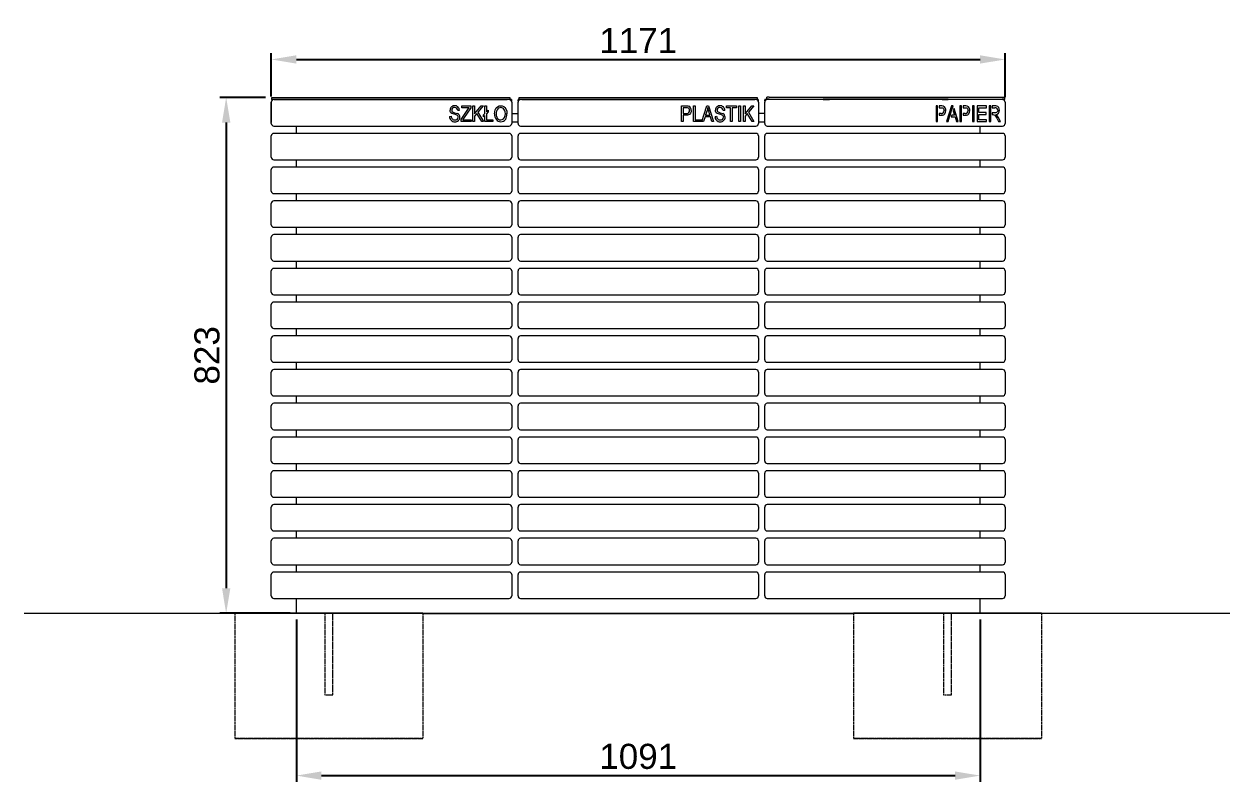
# Model space of a CAD drawing. Header units: millimetres. Extents: x -318 to 3804, y 278 to 3423.
# Drawn here: x -318 to 1606, y 2214 to 3423 of the extents above; entities that cross this region are included whole.
import ezdxf

# ---------------------------------------------------------------- set-up
doc = ezdxf.new("R2010")
doc.units = ezdxf.units.MM
doc.linetypes.add('HIDDEN', pattern=[1.905, 1.27, -0.635])
for name, color, linetype, lineweight in [('ZANO_O', 10, 'Continuous', 0), ('ZANO_R', 7, 'Continuous', 0), ('ZANO_R_przerywana', 7, 'HIDDEN', 0), ('ZANO_W', 1, 'Continuous', 0)]:
    doc.layers.add(name, color=color, linetype=linetype, lineweight=lineweight)
doc.styles.get("Standard").update_dxf_attribs({"font": 'ARIALUNI.TTF'})
doc.dimstyles.new('pl i ang', dxfattribs={"dimtxt": 50, "dimasz": 50, "dimexe": 1.25, "dimexo": 0.625, "dimgap": 10, "dimtad": 1, "dimtoh": 1, "dimtxsty": 'Standard', "dimcen": 2.5, "dimclrd": 1, "dimclre": 1, "dimclrt": 1, "dimadec": 0, "dimazin": 0, "dimtfac": 1, "dimtmove": 0, "dimatfit": 3, "dimfxl": 1, "dimarcsym": 1})

# ---------------------------------------------------------------- blocks, each defined once
blk = doc.blocks.new('*D398')
at = {"layer": 'ZANO_W', "color": 1, "lineweight": -2}
for p, q in [((67.3, 3305.7), (-5.5, 3305.7)), ((4.5, 3265.7), (4.5, 2523)), ((106.5, 2483), (-5.5, 2483))]:
    blk.add_line(p, q, dxfattribs=at)
at = {"layer": 'ZANO_W', "color": 1}
for points in [[(11.2, 3265.7), (-2.1, 3265.7), (4.5, 3305.7)], [(-2.1, 2523), (11.2, 2523), (4.5, 2483)]]:
    blk.add_solid(points, dxfattribs=at)
at = {"layer": 'ZANO_W', "color": 1, "insert": (-25.9, 2894.4), "char_height": 40, "attachment_point": 5, "rotation": 90}
blk.add_mtext('823', dxfattribs=at)
blk = doc.blocks.new('*D399')
at = {"layer": 'ZANO_W', "color": 1, "lineweight": -2}
for p, q in [((76.5, 3307.1), (76.5, 3376.3)), ((1247.3, 3306), (1247.3, 3376.3)), ((116.5, 3366.3), (1207.3, 3366.3))]:
    blk.add_line(p, q, dxfattribs=at)
at = {"layer": 'ZANO_W', "color": 1}
for points in [[(116.5, 3373), (116.5, 3359.7), (76.5, 3366.3)], [(1207.3, 3359.7), (1207.3, 3373), (1247.3, 3366.3)]]:
    blk.add_solid(points, dxfattribs=at)
at = {"layer": 'ZANO_W', "color": 1, "insert": (661.9, 3396.4), "char_height": 40, "attachment_point": 5}
blk.add_mtext('1171', dxfattribs=at)
blk = doc.blocks.new('*D406')
at = {"layer": 'ZANO_W', "color": 1, "lineweight": -2}
for p, q in [((116.5, 2473), (116.5, 2214.2)), ((1207.3, 2473), (1207.3, 2214.2)), ((156.5, 2224.2), (1167.3, 2224.2))]:
    blk.add_line(p, q, dxfattribs=at)
at = {"layer": 'ZANO_W', "color": 1}
for points in [[(156.5, 2230.8), (156.5, 2217.5), (116.5, 2224.2)], [(1167.3, 2217.5), (1167.3, 2230.8), (1207.3, 2224.2)]]:
    blk.add_solid(points, dxfattribs=at)
at = {"layer": 'ZANO_W', "color": 1, "insert": (661.9, 2254.6), "char_height": 40, "attachment_point": 5}
blk.add_mtext('1091', dxfattribs=at)

msp = doc.modelspace()

# ---------------------------------------------------------------- linework, layer by layer
at = {"layer": 'ZANO_O'}
msp.add_lwpolyline([(116.5, 2483), (116.5, 2483)], dxfattribs=at)
at = {"layer": 'ZANO_R'}
for p, q in [((76.5, 3298.4), (76.5, 3298.4)), ((76.5, 3298.4), (76.5, 3298.2)), ((76.5, 3298.3), (76.5, 3266.1)), ((76.5, 3296), (76.5, 3298.2)), ((76.5, 3264.1), (76.5, 3296)), ((77.3, 3302.7), (77.3, 3305.7)), ((77.3, 3305.7), (81.2, 3305.7)), ((81.2, 3302.7), (77.3, 3302.7)), ((77.3, 3302.7), (77.3, 3300.5)), ((78.6, 3301.7), (78.6, 3302.2)), ((80.3, 3302.2), (78.6, 3302.2)), ((456.1, 3302.2), (80.5, 3302.2)), ((81.2, 3305.7), (452.9, 3305.7)), ((81.2, 3302.7), (452.9, 3302.7)), ((369, 3289.7), (369, 3289.6)), ((380.5, 3292.2), (395.1, 3292.2)), ((380.5, 3289.3), (380.5, 3292.2)), ((395.1, 3292.2), (395.1, 3289.3)), ((398.3, 3292.2), (400.9, 3292.2)), ((398.3, 3267.3), (398.3, 3292.2)), ((400.9, 3279.8), (411.5, 3292.2)), ((400.9, 3292.2), (400.9, 3279.8)), ((414.8, 3292.2), (406.2, 3282.1)), ((414.7, 3292.2), (406.2, 3282.2)), ((411.5, 3292.2), (414.8, 3292.2)), ((417.1, 3292.2), (419.7, 3292.2)), ((417.1, 3280.1), (417.1, 3292.2)), ((419.7, 3292.2), (419.7, 3282.7)), ((442.6, 3289.7), (442.6, 3289.6)), ((452.9, 3305.7), (456.9, 3305.7)), ((456.9, 3302.7), (452.9, 3302.7)), ((459.9, 3302.2), (456.4, 3302.2)), ((456.4, 3302.2), (459.9, 3302.2)), ((456.9, 3305.7), (456.9, 3302.7)), ((456.9, 3302.2), (456.9, 3302.7)), ((459.9, 3302), (457.2, 3302)), ((459.9, 3302.2), (459.9, 3302)), ((459.9, 3302.2), (459.9, 3302.2)), ((459.9, 3302), (459.9, 3299.6)), ((460.1, 3298.2), (460.1, 3296)), ((460.1, 3296), (460.1, 3264.1)), ((470.1, 3296), (470.1, 3298.2)), ((470.1, 3264.1), (470.1, 3296)), ((470.3, 3302.2), (470.3, 3302)), ((473.8, 3302.2), (470.3, 3302.2)), ((470.3, 3302.2), (470.3, 3302.2)), ((470.3, 3302.2), (473.8, 3302.2)), ((470.3, 3299.6), (470.3, 3302)), ((473, 3302), (470.3, 3302)), ((472.1, 3302.7), (472.1, 3305.7)), ((472.1, 3305.7), (476.1, 3305.7)), ((476.1, 3302.7), (472.1, 3302.7)), ((472.1, 3302.7), (472.1, 3302.2)), ((849.7, 3302.2), (474.1, 3302.2)), ((476.1, 3305.7), (847.7, 3305.7)), ((476.1, 3302.7), (847.7, 3302.7)), ((730.8, 3292.2), (738.5, 3292.2)), ((730.8, 3267.3), (730.8, 3292.2)), ((750, 3292.2), (752.6, 3292.2)), ((750, 3267.3), (750, 3292.2)), ((752.6, 3292.2), (752.6, 3270.2)), ((763.6, 3267.3), (771.6, 3292.2)), ((771.6, 3292.2), (774.1, 3292.2)), ((772.8, 3289.7), (772.8, 3289.6)), ((774.1, 3292.2), (782.1, 3267.3)), ((792.3, 3289.7), (792.3, 3289.6)), ((802.5, 3292.2), (818.7, 3292.2)), ((802.5, 3289.3), (802.5, 3292.2)), ((818.7, 3292.2), (818.7, 3289.3)), ((822.3, 3292.2), (824.9, 3292.2)), ((822.3, 3267.3), (822.3, 3292.2)), ((824.9, 3292.2), (824.9, 3267.3)), ((829.8, 3292.2), (832.4, 3292.2)), ((829.8, 3267.3), (829.8, 3292.2)), ((832.4, 3279.8), (842.9, 3292.2)), ((832.4, 3292.2), (832.4, 3279.8)), ((846.3, 3292.2), (837.6, 3282.1)), ((846.1, 3292.2), (837.6, 3282.2)), ((842.9, 3292.2), (846.3, 3292.2)), ((847.7, 3305.7), (851.7, 3305.7)), ((851.7, 3302.7), (847.7, 3302.7)), ((853.4, 3302.2), (849.9, 3302.2)), ((853.4, 3302.2), (850, 3302.2)), ((853.4, 3302), (850.8, 3302)), ((851.7, 3305.7), (851.7, 3302.7)), ((851.7, 3302.2), (851.7, 3302.7)), ((853.4, 3302.2), (853.4, 3302)), ((853.4, 3302.2), (853.4, 3302.2)), ((853.4, 3302), (853.4, 3299.6)), ((853.7, 3298.2), (853.7, 3296)), ((853.7, 3296), (853.7, 3264.1)), ((863.7, 3296), (863.7, 3298.2)), ((863.7, 3264.1), (863.7, 3296)), ((867.4, 3302.2), (863.9, 3302.2)), ((863.9, 3302.2), (863.9, 3302)), ((863.9, 3302.2), (863.9, 3302.2)), ((867.4, 3302.2), (863.9, 3302.2)), ((863.9, 3299.6), (863.9, 3302)), ((866.6, 3302), (863.9, 3302)), ((866.9, 3303), (866.9, 3306)), ((866.9, 3302.7), (866.9, 3303)), ((866.9, 3302.7), (866.9, 3302.2)), ((1243.3, 3302.2), (867.7, 3302.2)), ((870.9, 3306), (1242.5, 3306)), ((870.9, 3303), (1242.5, 3303)), ((956.8, 3302.9), (956.8, 3302.8)), ((1146.6, 3302.9), (966.8, 3302.9)), ((966.8, 3302.8), (1146.6, 3302.8)), ((1139.6, 3292.2), (1137, 3292.2)), ((1137, 3292.2), (1137, 3267.3)), ((1139.6, 3267.3), (1139.6, 3292.2)), ((1144.7, 3292.2), (1142.1, 3292.2)), ((1142.1, 3292.2), (1142.1, 3289.3)), ((1161.8, 3292.2), (1153.8, 3267.3)), ((1156.6, 3302.8), (1156.6, 3302.9)), ((1164.3, 3292.2), (1161.8, 3292.2)), ((1163.1, 3289.7), (1163.1, 3289.6)), ((1163.3, 3288.8), (1164.3, 3292.2)), ((1163.3, 3289), (1164.3, 3292.2)), ((1177.8, 3292.2), (1175.2, 3292.2)), ((1175.2, 3292.2), (1175.2, 3267.3)), ((1177.8, 3267.3), (1177.8, 3292.2)), ((1182.9, 3292.2), (1180.3, 3292.2)), ((1180.3, 3292.2), (1180.3, 3289.3)), ((1197.6, 3292.2), (1195, 3292.2)), ((1195, 3292.2), (1195, 3267.3)), ((1197.6, 3267.3), (1197.6, 3292.2)), ((1217.4, 3292.2), (1202.5, 3292.2)), ((1202.5, 3292.2), (1202.5, 3267.3)), ((1217.4, 3289.3), (1217.4, 3292.2)), ((1224.2, 3292.2), (1221.6, 3292.2)), ((1221.6, 3292.2), (1221.6, 3267.3)), ((1224.2, 3267.3), (1224.2, 3292.2)), ((1230.8, 3292.2), (1226.7, 3292.2)), ((1226.7, 3292.2), (1226.7, 3289.3)), ((1243.5, 3302.2), (1245.2, 3302.2)), ((1245.2, 3301.7), (1245.2, 3302.2)), ((1246.5, 3306), (1246.5, 3303)), ((1246.5, 3303), (1246.5, 3302.7)), ((1246.5, 3300.5), (1246.5, 3302.7)), ((1247.3, 3298.4), (1247.3, 3298.4)), ((1247.3, 3298.4), (1247.3, 3298.2)), ((1247.3, 3298.3), (1247.3, 3266.1)), ((1247.3, 3298.2), (1247.3, 3296)), ((1247.3, 3296), (1247.3, 3264.1)), ((361, 3275.4), (363.6, 3275.7)), ((364.3, 3285.8), (364.3, 3285.6)), ((376.6, 3285.2), (374, 3284.9)), ((376.6, 3285.1), (374, 3284.7)), ((374, 3284.9), (374, 3284.7)), ((374.6, 3274.3), (374.6, 3274.1)), ((379.2, 3270.3), (389.8, 3286.3)), ((379.2, 3267.3), (379.2, 3270.3)), ((392, 3289.4), (380.5, 3289.4)), ((392, 3289.3), (380.5, 3289.3)), ((383.4, 3272.1), (382.1, 3270.3)), ((383.4, 3271.9), (382.1, 3270.2)), ((382.1, 3270.3), (382.1, 3270.2)), ((395.1, 3289.4), (383.4, 3272.1)), ((395.1, 3289.3), (383.4, 3271.9)), ((383.4, 3272.1), (383.4, 3271.9)), ((392, 3289.4), (392, 3289.3)), ((404.4, 3280.2), (400.9, 3276.1)), ((404.4, 3280), (400.9, 3275.9)), ((400.9, 3276.1), (400.9, 3275.9)), ((400.9, 3275.9), (400.9, 3267.3)), ((404.4, 3280.2), (404.4, 3280)), ((412.2, 3267.4), (404.4, 3280.2)), ((412.2, 3267.3), (404.4, 3280)), ((406.2, 3282.2), (406.2, 3282.1)), ((406.2, 3282.1), (415.2, 3267.3)), ((414.8, 3277.8), (417.1, 3280.1)), ((414.8, 3274.8), (414.8, 3277.8)), ((417.1, 3277.2), (414.8, 3274.9)), ((417.1, 3277), (414.8, 3274.8)), ((417.1, 3277.2), (417.1, 3277)), ((417.1, 3267.3), (417.1, 3277)), ((419.7, 3282.7), (422.6, 3285.6)), ((422.6, 3282.6), (419.7, 3279.7)), ((422.6, 3282.5), (419.7, 3279.6)), ((419.7, 3279.7), (419.7, 3279.6)), ((419.7, 3279.6), (419.7, 3270.2)), ((422.6, 3285.6), (422.6, 3282.5)), ((435.2, 3271), (435.2, 3270.9)), ((435.3, 3279.5), (435.3, 3279.4)), ((448.8, 3285.6), (448.8, 3285.4)), ((449.9, 3279.9), (449.9, 3279.8)), ((449.9, 3270.9), (449.9, 3270.8)), ((460.1, 3279.9), (470.1, 3279.9)), ((733.4, 3289.4), (733.4, 3289.3)), ((738.8, 3289.4), (733.4, 3289.4)), ((738.8, 3289.3), (733.4, 3289.3)), ((733.4, 3289.3), (733.4, 3280.2)), ((733.4, 3280.2), (738.9, 3280.2)), ((738.7, 3277.4), (733.4, 3277.4)), ((733.4, 3277.4), (733.4, 3277.3)), ((733.4, 3277.3), (733.4, 3267.3)), ((738.7, 3277.3), (733.4, 3277.3)), ((738.7, 3277.4), (738.7, 3277.3)), ((743.8, 3285), (743.8, 3284.8)), ((768.5, 3274.9), (766.3, 3267.4)), ((768.5, 3274.7), (766.3, 3267.3)), ((768.5, 3274.9), (768.5, 3274.7)), ((777.2, 3274.9), (768.5, 3274.9)), ((777.2, 3274.7), (768.5, 3274.7)), ((771.7, 3285), (769.3, 3277.8)), ((771.7, 3284.9), (769.3, 3277.6)), ((769.3, 3277.8), (769.3, 3277.6)), ((769.3, 3277.6), (776.3, 3277.6)), ((776.3, 3277.8), (774.3, 3284.6)), ((776.3, 3277.6), (774.3, 3284.5)), ((776.3, 3277.8), (776.3, 3277.6)), ((777.2, 3274.9), (777.2, 3274.7)), ((779.4, 3267.4), (777.2, 3274.9)), ((779.4, 3267.3), (777.2, 3274.7)), ((784.4, 3275.4), (786.9, 3275.7)), ((787.6, 3285.8), (787.6, 3285.6)), ((799.9, 3285.2), (797.3, 3284.9)), ((799.9, 3285.1), (797.3, 3284.7)), ((797.3, 3284.9), (797.3, 3284.7)), ((798, 3274.3), (798, 3274.1)), ((809.3, 3289.4), (802.5, 3289.4)), ((809.3, 3289.3), (802.5, 3289.3)), ((809.3, 3289.4), (809.3, 3289.3)), ((809.3, 3267.3), (809.3, 3289.3)), ((811.9, 3289.4), (811.9, 3289.3)), ((818.7, 3289.4), (811.9, 3289.4)), ((811.9, 3289.3), (811.9, 3267.3)), ((818.7, 3289.3), (811.9, 3289.3)), ((835.9, 3280.2), (832.4, 3276.1)), ((835.9, 3280), (832.4, 3275.9)), ((832.4, 3276.1), (832.4, 3275.9)), ((832.4, 3275.9), (832.4, 3267.3)), ((835.9, 3280.2), (835.9, 3280)), ((843.6, 3267.4), (835.9, 3280.2)), ((843.6, 3267.3), (835.9, 3280)), ((837.6, 3282.2), (837.6, 3282.1)), ((837.6, 3282.1), (846.6, 3267.3)), ((863.7, 3279.9), (853.7, 3279.9)), ((1142.1, 3289.4), (1144.9, 3289.4)), ((1142.1, 3289.3), (1144.9, 3289.3)), ((1145, 3280.2), (1142.1, 3280.2)), ((1142.1, 3280.2), (1142.1, 3277.3)), ((1142.1, 3277.4), (1144.8, 3277.4)), ((1142.1, 3277.3), (1144.8, 3277.3)), ((1144.8, 3277.4), (1144.8, 3277.3)), ((1149.9, 3285), (1149.9, 3284.8)), ((1156.5, 3267.4), (1158.7, 3274.9)), ((1156.5, 3267.3), (1158.7, 3274.7)), ((1158.7, 3274.7), (1159.7, 3277.6)), ((1158.7, 3274.9), (1159.6, 3277.6)), ((1158.7, 3274.9), (1158.7, 3274.7)), ((1159.6, 3277.8), (1161.9, 3285)), ((1159.6, 3277.6), (1161.9, 3284.9)), ((1159.6, 3277.8), (1159.6, 3277.6)), ((1159.7, 3277.6), (1159.6, 3277.6)), ((1162.3, 3277.6), (1161.3, 3274.7)), ((1161.3, 3274.7), (1167.4, 3274.7)), ((1161.4, 3274.9), (1167.4, 3274.9)), ((1166.6, 3277.6), (1162.3, 3277.6)), ((1163.3, 3289), (1163.3, 3288.8)), ((1165.7, 3288.1), (1164.5, 3284.5)), ((1164.5, 3284.6), (1166.6, 3277.8)), ((1164.5, 3284.5), (1164.5, 3284.5)), ((1164.5, 3284.5), (1166.6, 3277.6)), ((1172.3, 3267.3), (1165.7, 3288.1)), ((1166.6, 3277.8), (1166.6, 3277.6)), ((1167.4, 3274.9), (1167.4, 3274.7)), ((1167.4, 3274.9), (1169.6, 3267.4)), ((1167.4, 3274.7), (1169.6, 3267.3)), ((1180.3, 3289.4), (1183.2, 3289.4)), ((1180.3, 3289.3), (1183.2, 3289.3)), ((1183.3, 3280.2), (1180.3, 3280.2)), ((1180.3, 3280.2), (1180.3, 3277.3)), ((1180.3, 3277.4), (1183.1, 3277.4)), ((1180.3, 3277.3), (1183.1, 3277.3)), ((1183.1, 3277.4), (1183.1, 3277.3)), ((1188.2, 3285), (1188.2, 3284.8)), ((1205.1, 3289.4), (1205.1, 3289.3)), ((1205.1, 3289.4), (1217.4, 3289.4)), ((1205.1, 3281.5), (1205.1, 3289.3)), ((1205.1, 3289.3), (1217.4, 3289.3)), ((1216.8, 3281.5), (1205.1, 3281.5)), ((1205.1, 3278.7), (1205.1, 3278.6)), ((1205.1, 3278.7), (1216.8, 3278.7)), ((1205.1, 3270.2), (1205.1, 3278.6)), ((1205.1, 3278.6), (1216.8, 3278.6)), ((1216.8, 3278.6), (1216.8, 3281.5)), ((1226.7, 3289.4), (1231, 3289.4)), ((1226.7, 3289.3), (1231, 3289.3)), ((1230.3, 3281.2), (1226.7, 3281.2)), ((1226.7, 3281.2), (1226.7, 3278.3)), ((1226.7, 3278.4), (1227.5, 3278.4)), ((1226.7, 3278.3), (1227.5, 3278.3)), ((1232.3, 3278.6), (1232.3, 3278.4)), ((1234, 3272.7), (1236.8, 3267.4)), ((1234, 3272.6), (1236.8, 3267.3)), ((1235.6, 3285.4), (1235.6, 3285.3)), ((1239.8, 3267.3), (1236.1, 3274.1)), ((76.5, 3266.1), (76.5, 3266)), ((80.5, 3260.1), (456.1, 3260.1)), ((116.5, 3248.4), (116.5, 3260.1)), ((369.4, 3267.1), (369.4, 3267)), ((395.4, 3267.4), (379.2, 3267.4)), ((395.4, 3267.3), (379.2, 3267.3)), ((382.1, 3270.2), (395.4, 3270.2)), ((395.4, 3270.2), (395.4, 3267.3)), ((400.9, 3267.4), (398.3, 3267.4)), ((400.9, 3267.3), (398.3, 3267.3)), ((412.2, 3267.4), (412.2, 3267.3)), ((415.1, 3267.4), (412.2, 3267.4)), ((415.2, 3267.3), (412.2, 3267.3)), ((430.1, 3267.4), (417.1, 3267.4)), ((430.1, 3267.3), (417.1, 3267.3)), ((419.7, 3270.2), (430.1, 3270.2)), ((430.1, 3270.2), (430.1, 3267.3)), ((442.6, 3267.1), (442.6, 3267)), ((460.1, 3267), (470.1, 3267)), ((460.1, 3266.9), (470.1, 3266.9)), ((474.1, 3260.1), (849.7, 3260.1)), ((733.4, 3267.4), (730.8, 3267.4)), ((733.4, 3267.3), (730.8, 3267.3)), ((762.9, 3267.4), (750, 3267.4)), ((762.9, 3267.3), (750, 3267.3)), ((752.6, 3270.2), (762.9, 3270.2)), ((762.9, 3270.2), (762.9, 3267.3)), ((766.3, 3267.4), (763.6, 3267.4)), ((766.3, 3267.3), (763.6, 3267.3)), ((766.3, 3267.4), (766.3, 3267.3)), ((779.4, 3267.4), (779.4, 3267.3)), ((782, 3267.4), (779.4, 3267.4)), ((782.1, 3267.3), (779.4, 3267.3)), ((792.7, 3267.1), (792.7, 3267)), ((811.9, 3267.4), (809.3, 3267.4)), ((811.9, 3267.3), (809.3, 3267.3)), ((824.9, 3267.4), (822.3, 3267.4)), ((824.9, 3267.3), (822.3, 3267.3)), ((832.4, 3267.4), (829.8, 3267.4)), ((832.4, 3267.3), (829.8, 3267.3)), ((843.6, 3267.4), (843.6, 3267.3)), ((846.5, 3267.4), (843.6, 3267.4)), ((846.6, 3267.3), (843.6, 3267.3)), ((853.7, 3267), (863.7, 3267)), ((853.7, 3266.9), (863.7, 3266.9)), ((867.7, 3260.1), (1243.3, 3260.1)), ((1137, 3267.4), (1139.6, 3267.4)), ((1137, 3267.3), (1139.6, 3267.3)), ((1153.8, 3267.3), (1156.5, 3267.3)), ((1153.9, 3267.4), (1156.5, 3267.4)), ((1156.5, 3267.4), (1156.5, 3267.3)), ((1169.6, 3267.4), (1169.6, 3267.3)), ((1169.6, 3267.4), (1172.3, 3267.4)), ((1169.6, 3267.3), (1172.3, 3267.3)), ((1175.2, 3267.4), (1177.8, 3267.4)), ((1175.2, 3267.3), (1177.8, 3267.3)), ((1195, 3267.4), (1197.6, 3267.4)), ((1195, 3267.3), (1197.6, 3267.3)), ((1202.5, 3267.4), (1217.7, 3267.4)), ((1202.5, 3267.3), (1217.7, 3267.3)), ((1217.7, 3270.2), (1205.1, 3270.2)), ((1207.3, 3248.4), (1207.3, 3260.1)), ((1217.7, 3267.3), (1217.7, 3270.2)), ((1221.6, 3267.4), (1224.2, 3267.4)), ((1221.6, 3267.3), (1224.2, 3267.3)), ((1236.8, 3267.4), (1236.8, 3267.3)), ((1236.8, 3267.4), (1239.7, 3267.4)), ((1236.8, 3267.3), (1239.8, 3267.3)), ((1247.3, 3266.1), (1247.3, 3266)), ((76.5, 3242.1), (76.5, 3244.4)), ((76.5, 3210.3), (76.5, 3242.1)), ((456.1, 3248.4), (80.5, 3248.4)), ((460.1, 3244.4), (460.1, 3242.1)), ((460.1, 3242.1), (460.1, 3210.3)), ((470.1, 3242.1), (470.1, 3244.4)), ((470.1, 3210.3), (470.1, 3242.1)), ((849.7, 3248.4), (474.1, 3248.4)), ((853.7, 3244.4), (853.7, 3242.1)), ((853.7, 3242.1), (853.7, 3210.3)), ((863.7, 3242.1), (863.7, 3244.4)), ((863.7, 3210.3), (863.7, 3242.1)), ((1243.3, 3248.4), (867.7, 3248.4)), ((1247.3, 3244.4), (1247.3, 3242.1)), ((1247.3, 3242.1), (1247.3, 3210.3)), ((80.5, 3206.3), (456.1, 3206.3)), ((456.1, 3194.6), (80.5, 3194.6)), ((116.5, 3194.6), (116.5, 3206.3)), ((474.1, 3206.3), (849.7, 3206.3)), ((849.7, 3194.6), (474.1, 3194.6)), ((867.7, 3206.3), (1243.3, 3206.3)), ((1243.3, 3194.6), (867.7, 3194.6)), ((1207.3, 3194.6), (1207.3, 3206.3)), ((76.5, 3188.3), (76.5, 3190.6)), ((76.5, 3156.4), (76.5, 3188.3)), ((460.1, 3190.6), (460.1, 3188.3)), ((460.1, 3188.3), (460.1, 3156.4)), ((470.1, 3188.3), (470.1, 3190.6)), ((470.1, 3156.4), (470.1, 3188.3)), ((853.7, 3190.6), (853.7, 3188.3)), ((853.7, 3188.3), (853.7, 3156.4)), ((863.7, 3188.3), (863.7, 3190.6)), ((863.7, 3156.4), (863.7, 3188.3)), ((1247.3, 3190.6), (1247.3, 3188.3)), ((1247.3, 3188.3), (1247.3, 3156.4)), ((76.5, 3134.5), (76.5, 3136.8)), ((80.5, 3152.4), (456.1, 3152.4)), ((456.1, 3140.7), (80.5, 3140.7)), ((116.5, 3140.7), (116.5, 3152.4)), ((460.1, 3136.8), (460.1, 3134.5)), ((470.1, 3134.5), (470.1, 3136.8)), ((474.1, 3152.4), (849.7, 3152.4)), ((849.7, 3140.7), (474.1, 3140.7)), ((853.7, 3136.8), (853.7, 3134.5)), ((863.7, 3134.5), (863.7, 3136.8)), ((867.7, 3152.4), (1243.3, 3152.4)), ((1243.3, 3140.7), (867.7, 3140.7)), ((1207.3, 3140.7), (1207.3, 3152.4)), ((1247.3, 3136.8), (1247.3, 3134.5)), ((76.5, 3102.6), (76.5, 3134.5)), ((460.1, 3134.5), (460.1, 3102.6)), ((470.1, 3102.6), (470.1, 3134.5)), ((853.7, 3134.5), (853.7, 3102.6)), ((863.7, 3102.6), (863.7, 3134.5)), ((1247.3, 3134.5), (1247.3, 3102.6)), ((80.5, 3098.6), (456.1, 3098.6)), ((116.5, 3086.9), (116.5, 3098.6)), ((474.1, 3098.6), (849.7, 3098.6)), ((867.7, 3098.6), (1243.3, 3098.6)), ((1207.3, 3086.9), (1207.3, 3098.6)), ((76.5, 3080.7), (76.5, 3082.9)), ((76.5, 3048.8), (76.5, 3080.7)), ((456.1, 3086.9), (80.5, 3086.9)), ((460.1, 3082.9), (460.1, 3080.7)), ((460.1, 3080.7), (460.1, 3048.8)), ((470.1, 3080.7), (470.1, 3082.9)), ((470.1, 3048.8), (470.1, 3080.7)), ((849.7, 3086.9), (474.1, 3086.9)), ((853.7, 3082.9), (853.7, 3080.7)), ((853.7, 3080.7), (853.7, 3048.8)), ((863.7, 3080.7), (863.7, 3082.9)), ((863.7, 3048.8), (863.7, 3080.7)), ((1243.3, 3086.9), (867.7, 3086.9)), ((1247.3, 3082.9), (1247.3, 3080.7)), ((1247.3, 3080.7), (1247.3, 3048.8)), ((80.5, 3044.8), (456.1, 3044.8)), ((116.5, 3033.1), (116.5, 3044.8)), ((474.1, 3044.8), (849.7, 3044.8)), ((867.7, 3044.8), (1243.3, 3044.8)), ((1207.3, 3033.1), (1207.3, 3044.8)), ((76.5, 3026.9), (76.5, 3029.1)), ((76.5, 2995), (76.5, 3026.9)), ((456.1, 3033.1), (80.5, 3033.1)), ((460.1, 3029.1), (460.1, 3026.9)), ((460.1, 3026.9), (460.1, 2995)), ((470.1, 3026.9), (470.1, 3029.1)), ((470.1, 2995), (470.1, 3026.9)), ((849.7, 3033.1), (474.1, 3033.1)), ((853.7, 3029.1), (853.7, 3026.9)), ((853.7, 3026.9), (853.7, 2995)), ((863.7, 3026.9), (863.7, 3029.1)), ((863.7, 2995), (863.7, 3026.9)), ((1243.3, 3033.1), (867.7, 3033.1)), ((1247.3, 3029.1), (1247.3, 3026.9)), ((1247.3, 3026.9), (1247.3, 2995)), ((80.5, 2991), (456.1, 2991)), ((116.5, 2979.3), (116.5, 2991)), ((474.1, 2991), (849.7, 2991)), ((867.7, 2991), (1243.3, 2991)), ((1207.3, 2979.3), (1207.3, 2991)), ((76.5, 2973.1), (76.5, 2975.3)), ((76.5, 2941.2), (76.5, 2973.1)), ((456.1, 2979.3), (80.5, 2979.3)), ((460.1, 2975.3), (460.1, 2973.1)), ((460.1, 2973.1), (460.1, 2941.2)), ((470.1, 2973.1), (470.1, 2975.3)), ((470.1, 2941.2), (470.1, 2973.1)), ((849.7, 2979.3), (474.1, 2979.3)), ((853.7, 2975.3), (853.7, 2973.1)), ((853.7, 2973.1), (853.7, 2941.2)), ((863.7, 2973.1), (863.7, 2975.3)), ((863.7, 2941.2), (863.7, 2973.1)), ((1243.3, 2979.3), (867.7, 2979.3)), ((1247.3, 2975.3), (1247.3, 2973.1)), ((1247.3, 2973.1), (1247.3, 2941.2)), ((80.5, 2937.2), (456.1, 2937.2)), ((456.1, 2925.5), (80.5, 2925.5)), ((116.5, 2925.5), (116.5, 2937.2)), ((474.1, 2937.2), (849.7, 2937.2)), ((849.7, 2925.5), (474.1, 2925.5)), ((867.7, 2937.2), (1243.3, 2937.2)), ((1243.3, 2925.5), (867.7, 2925.5)), ((1207.3, 2925.5), (1207.3, 2937.2)), ((76.5, 2919.3), (76.5, 2921.5)), ((76.5, 2887.4), (76.5, 2919.3)), ((460.1, 2921.5), (460.1, 2919.3)), ((460.1, 2919.3), (460.1, 2887.4)), ((470.1, 2919.3), (470.1, 2921.5)), ((470.1, 2887.4), (470.1, 2919.3)), ((853.7, 2921.5), (853.7, 2919.3)), ((853.7, 2919.3), (853.7, 2887.4)), ((863.7, 2919.3), (863.7, 2921.5)), ((863.7, 2887.4), (863.7, 2919.3)), ((1247.3, 2921.5), (1247.3, 2919.3)), ((1247.3, 2919.3), (1247.3, 2887.4)), ((76.5, 2865.5), (76.5, 2867.7)), ((80.5, 2883.4), (456.1, 2883.4)), ((456.1, 2871.7), (80.5, 2871.7)), ((116.5, 2871.7), (116.5, 2883.4)), ((460.1, 2867.7), (460.1, 2865.5)), ((470.1, 2865.5), (470.1, 2867.7)), ((474.1, 2883.4), (849.7, 2883.4)), ((849.7, 2871.7), (474.1, 2871.7)), ((853.7, 2867.7), (853.7, 2865.5)), ((863.7, 2865.5), (863.7, 2867.7)), ((867.7, 2883.4), (1243.3, 2883.4)), ((1243.3, 2871.7), (867.7, 2871.7)), ((1207.3, 2871.7), (1207.3, 2883.4)), ((1247.3, 2867.7), (1247.3, 2865.5)), ((76.5, 2833.6), (76.5, 2865.5)), ((460.1, 2865.5), (460.1, 2833.6)), ((470.1, 2833.6), (470.1, 2865.5)), ((853.7, 2865.5), (853.7, 2833.6)), ((863.7, 2833.6), (863.7, 2865.5)), ((1247.3, 2865.5), (1247.3, 2833.6)), ((80.5, 2829.6), (456.1, 2829.6)), ((116.5, 2817.9), (116.5, 2829.6)), ((474.1, 2829.6), (849.7, 2829.6)), ((867.7, 2829.6), (1243.3, 2829.6)), ((1207.3, 2817.9), (1207.3, 2829.6)), ((76.5, 2811.6), (76.5, 2813.9)), ((76.5, 2779.8), (76.5, 2811.6)), ((456.1, 2817.9), (80.5, 2817.9)), ((460.1, 2813.9), (460.1, 2811.6)), ((460.1, 2811.6), (460.1, 2779.8)), ((470.1, 2811.6), (470.1, 2813.9)), ((470.1, 2779.8), (470.1, 2811.6)), ((849.7, 2817.9), (474.1, 2817.9)), ((853.7, 2813.9), (853.7, 2811.6)), ((853.7, 2811.6), (853.7, 2779.8)), ((863.7, 2811.6), (863.7, 2813.9)), ((863.7, 2779.8), (863.7, 2811.6)), ((1243.3, 2817.9), (867.7, 2817.9)), ((1247.3, 2813.9), (1247.3, 2811.6)), ((1247.3, 2811.6), (1247.3, 2779.8)), ((80.5, 2775.8), (456.1, 2775.8)), ((116.5, 2764.1), (116.5, 2775.8)), ((474.1, 2775.8), (849.7, 2775.8)), ((867.7, 2775.8), (1243.3, 2775.8)), ((1207.3, 2764.1), (1207.3, 2775.8)), ((76.5, 2757.8), (76.5, 2760.1)), ((76.5, 2725.9), (76.5, 2757.8)), ((456.1, 2764.1), (80.5, 2764.1)), ((460.1, 2760.1), (460.1, 2757.8)), ((460.1, 2757.8), (460.1, 2725.9)), ((470.1, 2757.8), (470.1, 2760.1)), ((470.1, 2725.9), (470.1, 2757.8)), ((849.7, 2764.1), (474.1, 2764.1)), ((853.7, 2760.1), (853.7, 2757.8)), ((853.7, 2757.8), (853.7, 2725.9)), ((863.7, 2757.8), (863.7, 2760.1)), ((863.7, 2725.9), (863.7, 2757.8)), ((1243.3, 2764.1), (867.7, 2764.1)), ((1247.3, 2760.1), (1247.3, 2757.8)), ((1247.3, 2757.8), (1247.3, 2725.9)), ((80.5, 2722), (456.1, 2722)), ((116.5, 2710.2), (116.5, 2722)), ((474.1, 2722), (849.7, 2722)), ((867.7, 2722), (1243.3, 2722)), ((1207.3, 2710.2), (1207.3, 2722)), ((76.5, 2704), (76.5, 2706.3)), ((76.5, 2672.1), (76.5, 2704)), ((456.1, 2710.2), (80.5, 2710.2)), ((460.1, 2706.3), (460.1, 2704)), ((460.1, 2704), (460.1, 2672.1)), ((470.1, 2704), (470.1, 2706.3)), ((470.1, 2672.1), (470.1, 2704)), ((849.7, 2710.2), (474.1, 2710.2)), ((853.7, 2706.3), (853.7, 2704)), ((853.7, 2704), (853.7, 2672.1)), ((863.7, 2704), (863.7, 2706.3)), ((863.7, 2672.1), (863.7, 2704)), ((1243.3, 2710.2), (867.7, 2710.2)), ((1247.3, 2706.3), (1247.3, 2704)), ((1247.3, 2704), (1247.3, 2672.1)), ((80.5, 2668.1), (456.1, 2668.1)), ((456.1, 2656.4), (80.5, 2656.4)), ((116.5, 2656.4), (116.5, 2668.1)), ((474.1, 2668.1), (849.7, 2668.1)), ((849.7, 2656.4), (474.1, 2656.4)), ((867.7, 2668.1), (1243.3, 2668.1)), ((1243.3, 2656.4), (867.7, 2656.4)), ((1207.3, 2656.4), (1207.3, 2668.1)), ((76.5, 2650.2), (76.5, 2652.4)), ((76.5, 2618.3), (76.5, 2650.2)), ((460.1, 2652.4), (460.1, 2650.2)), ((460.1, 2650.2), (460.1, 2618.3)), ((470.1, 2650.2), (470.1, 2652.4)), ((470.1, 2618.3), (470.1, 2650.2)), ((853.7, 2652.4), (853.7, 2650.2)), ((853.7, 2650.2), (853.7, 2618.3)), ((863.7, 2650.2), (863.7, 2652.4)), ((863.7, 2618.3), (863.7, 2650.2)), ((1247.3, 2652.4), (1247.3, 2650.2)), ((1247.3, 2650.2), (1247.3, 2618.3)), ((76.5, 2596.4), (76.5, 2598.6)), ((80.5, 2614.3), (456.1, 2614.3)), ((456.1, 2602.6), (80.5, 2602.6)), ((116.5, 2602.6), (116.5, 2614.3)), ((460.1, 2598.6), (460.1, 2596.4)), ((470.1, 2596.4), (470.1, 2598.6)), ((474.1, 2614.3), (849.7, 2614.3)), ((849.7, 2602.6), (474.1, 2602.6)), ((853.7, 2598.6), (853.7, 2596.4)), ((863.7, 2596.4), (863.7, 2598.6)), ((867.7, 2614.3), (1243.3, 2614.3)), ((1243.3, 2602.6), (867.7, 2602.6)), ((1207.3, 2602.6), (1207.3, 2614.3)), ((1247.3, 2598.6), (1247.3, 2596.4)), ((76.5, 2564.5), (76.5, 2596.4)), ((460.1, 2596.4), (460.1, 2564.5)), ((470.1, 2564.5), (470.1, 2596.4)), ((853.7, 2596.4), (853.7, 2564.5)), ((863.7, 2564.5), (863.7, 2596.4)), ((1247.3, 2596.4), (1247.3, 2564.5)), ((80.5, 2560.5), (456.1, 2560.5)), ((116.5, 2548.8), (116.5, 2560.5)), ((474.1, 2560.5), (849.7, 2560.5)), ((867.7, 2560.5), (1243.3, 2560.5)), ((1207.3, 2548.8), (1207.3, 2560.5)), ((76.5, 2542.6), (76.5, 2544.8)), ((76.5, 2510.7), (76.5, 2542.6)), ((456.1, 2548.8), (80.5, 2548.8)), ((460.1, 2544.8), (460.1, 2542.6)), ((460.1, 2542.6), (460.1, 2510.7)), ((470.1, 2542.6), (470.1, 2544.8)), ((470.1, 2510.7), (470.1, 2542.6)), ((849.7, 2548.8), (474.1, 2548.8)), ((853.7, 2544.8), (853.7, 2542.6)), ((853.7, 2542.6), (853.7, 2510.7)), ((863.7, 2542.6), (863.7, 2544.8)), ((863.7, 2510.7), (863.7, 2542.6)), ((1243.3, 2548.8), (867.7, 2548.8)), ((1247.3, 2544.8), (1247.3, 2542.6)), ((1247.3, 2542.6), (1247.3, 2510.7)), ((80.5, 2506.7), (456.1, 2506.7)), ((116.5, 2483), (116.5, 2506.7)), ((474.1, 2506.7), (849.7, 2506.7)), ((867.7, 2506.7), (1243.3, 2506.7)), ((1207.3, 2483), (1207.3, 2506.7)), ((-317.8, 2483), (1605.8, 2483)), ((18.6, 2483), (318.3, 2483)), ((318.3, 2483), (18.6, 2483)), ((161.9, 2483), (174.9, 2483)), ((161.9, 2483), (174.9, 2483)), ((318.3, 2482.9), (1005.5, 2482.9)), ((1005.5, 2483), (1305.2, 2483)), ((1305.2, 2483), (1005.5, 2483)), ((1148.9, 2483), (1161.9, 2483)), ((1148.9, 2483), (1161.9, 2483))]:
    msp.add_line(p, q, dxfattribs=at)
at = {"layer": 'ZANO_R', "flags": 128}
for points in [[(432.7, 3279.4), (432.9, 3282.8), (433.8, 3286.2), (435.5, 3289.1), (437.5, 3291), (439.9, 3292.1), (442.6, 3292.5)], [(442.6, 3289.6), (440.9, 3289.4), (439.2, 3288.7), (437.8, 3287.6), (436.7, 3286.2), (435.8, 3284), (435.4, 3281.7), (435.3, 3279.4)], [(442.6, 3292.5), (445.1, 3292.2), (447.4, 3291.1), (449.3, 3289.5), (450.8, 3287.4), (452.1, 3283.7), (452.5, 3279.7)], [(738.5, 3292.2), (740.8, 3292.1), (742.5, 3291.7)], [(772.8, 3289.6), (772.3, 3286.9), (771.7, 3284.9)], [(774.3, 3284.5), (773.4, 3287.3), (772.8, 3289.6)], [(1148.7, 3291.7), (1146.4, 3292.1), (1144.7, 3292.2)], [(1161.9, 3284.9), (1162.7, 3287.5), (1163.1, 3289.6)], [(1163.1, 3289.7), (1163.2, 3289.3), (1163.3, 3289)], [(1163.1, 3289.6), (1163.2, 3289.2), (1163.3, 3288.8)], [(1186.9, 3291.7), (1184.7, 3292.1), (1182.9, 3292.2)], [(1238.2, 3285.3), (1237.9, 3287.5), (1237.1, 3289.5), (1235.7, 3291.1), (1234.2, 3291.8), (1232.5, 3292.1), (1230.8, 3292.2)], [(368.4, 3278.8), (366.5, 3279.4), (364.7, 3280.2), (363.2, 3281.4), (362, 3283.4), (361.7, 3285.7)], [(364.3, 3285.6), (364.5, 3284.1), (365.1, 3283.1)], [(374.6, 3274.1), (374.5, 3275.2), (374.1, 3276.2), (373.4, 3277), (372.5, 3277.5), (370.5, 3278.3), (368.4, 3278.8)], [(369, 3281.4), (371.5, 3280.8), (373.4, 3280.2)], [(389.8, 3286.3), (391, 3288), (392, 3289.3)], [(435.3, 3279.4), (435.5, 3276.9), (436.1, 3274.5), (437.4, 3272.3), (438.9, 3271), (440.6, 3270.1), (442.6, 3269.9)], [(442.6, 3269.9), (445.1, 3270.3), (447.2, 3271.8), (448.7, 3273.9), (449.6, 3276.8), (449.9, 3279.8)], [(449.9, 3279.8), (449.6, 3283), (448.8, 3285.4)], [(746.4, 3285), (746.2, 3282.7), (745.4, 3280.5), (743.9, 3278.7), (742.3, 3277.8), (740.5, 3277.4), (738.7, 3277.3)], [(743.8, 3284.8), (743.7, 3286.3), (743.1, 3287.6), (742.1, 3288.7), (740.5, 3289.2), (738.8, 3289.3)], [(738.9, 3280.2), (740.3, 3280.3), (741.7, 3280.7), (742.9, 3281.6), (743.6, 3283.1), (743.8, 3284.8)], [(791.7, 3278.8), (789.9, 3279.4), (788.1, 3280.2), (786.5, 3281.4), (785.4, 3283.4), (785, 3285.7)], [(787.6, 3285.6), (787.8, 3284.1), (788.4, 3283.1)], [(798, 3274.1), (797.8, 3275.2), (797.4, 3276.2), (796.7, 3277), (795.8, 3277.5), (793.8, 3278.3), (791.7, 3278.8)], [(792.4, 3281.4), (794.8, 3280.8), (796.7, 3280.2)], [(1144.8, 3277.3), (1147.2, 3277.5), (1149.4, 3278.2), (1151.1, 3279.8), (1152.2, 3282.3), (1152.5, 3285)], [(1144.9, 3289.3), (1146.4, 3289.2), (1147.8, 3288.9), (1149, 3288), (1149.7, 3286.5), (1149.9, 3284.8)], [(1183.1, 3277.3), (1185.4, 3277.5), (1187.6, 3278.2), (1189.3, 3279.8), (1190.5, 3282.3), (1190.8, 3285)], [(1183.2, 3289.3), (1184.7, 3289.2), (1186.1, 3288.9), (1187.2, 3288), (1188, 3286.5), (1188.2, 3284.8)], [(1227.5, 3278.3), (1229.2, 3278.1), (1230.7, 3277.3), (1231.9, 3276.1), (1234, 3272.6)], [(1235.6, 3285.3), (1235.4, 3283.9), (1234.7, 3282.7), (1233.6, 3281.8), (1232, 3281.3), (1230.3, 3281.2)], [(1234, 3277.3), (1233.1, 3278), (1232.3, 3278.4)], [(1236.1, 3274.1), (1235, 3275.9), (1234, 3277.3)]]:
    msp.add_lwpolyline(points, dxfattribs=at)
at = {"layer": 'ZANO_R'}
for centre, radius, start, end in [((80.5, 3298.2), 4, 90, 180), ((368.4, 3285.8), 6.73, 85.5747, 180.989), ((368.4, 3285.5), 4.11, 81.1826, 178.7834), ((369.3, 3285.3), 7.26, 358.4646, 93.2866), ((369.3, 3284.9), 4.72, 358.3243, 93.2884), ((442.5, 3282.8), 6.77, 22.4397, 89.3176), ((456.1, 3298.2), 4, 0, 90), ((474.1, 3298.2), 4, 90, 180), ((739.6, 3285.6), 6.79, 354.9897, 64.7687), ((791.7, 3285.8), 6.73, 85.5748, 180.989), ((791.7, 3285.5), 4.11, 81.1831, 178.7831), ((792.7, 3285.3), 7.26, 358.4647, 93.2866), ((792.6, 3284.9), 4.72, 358.3237, 93.2889), ((849.7, 3298.2), 4, 0, 90), ((867.7, 3298.2), 4, 90, 180), ((869.9, 1764.4), 1541.6, 89.9633, 90.1118), ((869.9, 1790.5), 1512.5, 89.9623, 90.1137), ((964.3, -502.7), 3805.6, 89.9625, 90.1129), ((964.3, 7086), 3783.3, 269.8866, 270.0379), ((1149.1, -502.7), 3805.6, 89.8871, 90.0375), ((1149.1, 7086), 3783.3, 269.9621, 270.1134), ((1145.9, 3285.6), 6.66, 354.1864, 65.5718), ((1184.2, 3285.6), 6.66, 354.1864, 65.5718), ((1243.5, 1764.3), 1541.6, 89.8882, 90.0367), ((1243.5, 1790.4), 1512.5, 89.8863, 90.0377), ((1243.3, 3298.2), 4, 0, 90), ((369, 3275), 8.03, 177.2307, 272.3554), ((369.4, 3275.7), 5.81, 179.8155, 271.7003), ((370.3, 3290.1), 8.78, 233.1428, 261.4992), ((370, 3274.2), 7.25, 265.1702, 0.204), ((370.2, 3274.2), 4.42, 261.7593, 358.658), ((371.1, 3274.4), 6.17, 357.8259, 68.003), ((446.9, 3279), 14.2, 178.2379, 214.7384), ((442.5, 3275.7), 8.74, 213.5471, 270.5425), ((442.7, 3275.7), 8.78, 269.2816, 325.4908), ((437.8, 3279), 14.7, 325.6698, 2.5884), ((792.4, 3275), 8.03, 177.2307, 272.3554), ((792.8, 3275.7), 5.81, 179.8153, 271.7004), ((793.7, 3290.1), 8.78, 233.1428, 261.4991), ((793.3, 3274.2), 7.25, 265.1699, 0.2044), ((793.6, 3274.2), 4.42, 261.7594, 358.6578), ((794.4, 3274.4), 6.17, 357.8256, 68.0032), ((1145.6, 3284.5), 4.35, 261.9897, 4.0504), ((1183.9, 3284.5), 4.35, 261.9897, 4.0504), ((1231.6, 3285.4), 3.96, 359.1385, 99.1853), ((1231.6, 3285), 6.56, 276.2157, 3.1966), ((80.5, 3264.1), 4, 180, 270), ((456.1, 3264.1), 4, 270, 0), ((474.1, 3264.1), 4, 180, 270), ((849.7, 3264.1), 4, 270, 0), ((867.7, 3264.1), 4, 180, 270), ((1243.3, 3264.1), 4, 270, 0), ((80.5, 3244.4), 4, 90, 180), ((456.1, 3244.4), 4, 0, 90), ((474.1, 3244.4), 4, 90, 180), ((849.7, 3244.4), 4, 0, 90), ((867.7, 3244.4), 4, 90, 180), ((1243.3, 3244.4), 4, 0, 90), ((80.5, 3210.3), 4, 180, 270), ((80.5, 3190.6), 4, 90, 180), ((456.1, 3210.3), 4, 270, 0), ((456.1, 3190.6), 4, 0, 90), ((474.1, 3210.3), 4, 180, 270), ((474.1, 3190.6), 4, 90, 180), ((849.7, 3210.3), 4, 270, 0), ((849.7, 3190.6), 4, 0, 90), ((867.7, 3210.3), 4, 180, 270), ((867.7, 3190.6), 4, 90, 180), ((1243.3, 3210.3), 4, 270, 0), ((1243.3, 3190.6), 4, 0, 90), ((80.5, 3156.4), 4, 180, 270), ((456.1, 3156.4), 4, 270, 0), ((474.1, 3156.4), 4, 180, 270), ((849.7, 3156.4), 4, 270, 0), ((867.7, 3156.4), 4, 180, 270), ((1243.3, 3156.4), 4, 270, 0), ((80.5, 3136.8), 4, 90, 180), ((456.1, 3136.8), 4, 0, 90), ((474.1, 3136.8), 4, 90, 180), ((849.7, 3136.8), 4, 0, 90), ((867.7, 3136.8), 4, 90, 180), ((1243.3, 3136.8), 4, 0, 90), ((80.5, 3102.6), 4, 180, 270), ((456.1, 3102.6), 4, 270, 0), ((474.1, 3102.6), 4, 180, 270), ((849.7, 3102.6), 4, 270, 0), ((867.7, 3102.6), 4, 180, 270), ((1243.3, 3102.6), 4, 270, 0), ((80.5, 3082.9), 4, 90, 180), ((456.1, 3082.9), 4, 0, 90), ((474.1, 3082.9), 4, 90, 180), ((849.7, 3082.9), 4, 0, 90), ((867.7, 3082.9), 4, 90, 180), ((1243.3, 3082.9), 4, 0, 90), ((80.5, 3048.8), 4, 180, 270), ((456.1, 3048.8), 4, 270, 0), ((474.1, 3048.8), 4, 180, 270), ((849.7, 3048.8), 4, 270, 0), ((867.7, 3048.8), 4, 180, 270), ((1243.3, 3048.8), 4, 270, 0), ((80.5, 3029.1), 4, 90, 180), ((456.1, 3029.1), 4, 0, 90), ((474.1, 3029.1), 4, 90, 180), ((849.7, 3029.1), 4, 0, 90), ((867.7, 3029.1), 4, 90, 180), ((1243.3, 3029.1), 4, 0, 90), ((80.5, 2995), 4, 180, 270), ((456.1, 2995), 4, 270, 0), ((474.1, 2995), 4, 180, 270), ((849.7, 2995), 4, 270, 0), ((867.7, 2995), 4, 180, 270), ((1243.3, 2995), 4, 270, 0), ((80.5, 2975.3), 4, 90, 180), ((456.1, 2975.3), 4, 0, 90), ((474.1, 2975.3), 4, 90, 180), ((849.7, 2975.3), 4, 0, 90), ((867.7, 2975.3), 4, 90, 180), ((1243.3, 2975.3), 4, 0, 90), ((80.5, 2941.2), 4, 180, 270), ((80.5, 2921.5), 4, 90, 180), ((456.1, 2941.2), 4, 270, 0), ((456.1, 2921.5), 4, 0, 90), ((474.1, 2941.2), 4, 180, 270), ((474.1, 2921.5), 4, 90, 180), ((849.7, 2941.2), 4, 270, 0), ((849.7, 2921.5), 4, 0, 90), ((867.7, 2941.2), 4, 180, 270), ((867.7, 2921.5), 4, 90, 180), ((1243.3, 2941.2), 4, 270, 0), ((1243.3, 2921.5), 4, 0, 90), ((80.5, 2887.4), 4, 180, 270), ((456.1, 2887.4), 4, 270, 0), ((474.1, 2887.4), 4, 180, 270), ((849.7, 2887.4), 4, 270, 0), ((867.7, 2887.4), 4, 180, 270), ((1243.3, 2887.4), 4, 270, 0), ((80.5, 2867.7), 4, 90, 180), ((456.1, 2867.7), 4, 0, 90), ((474.1, 2867.7), 4, 90, 180), ((849.7, 2867.7), 4, 0, 90), ((867.7, 2867.7), 4, 90, 180), ((1243.3, 2867.7), 4, 0, 90), ((80.5, 2833.6), 4, 180, 270), ((456.1, 2833.6), 4, 270, 0), ((474.1, 2833.6), 4, 180, 270), ((849.7, 2833.6), 4, 270, 0), ((867.7, 2833.6), 4, 180, 270), ((1243.3, 2833.6), 4, 270, 0), ((80.5, 2813.9), 4, 90, 180), ((456.1, 2813.9), 4, 0, 90), ((474.1, 2813.9), 4, 90, 180), ((849.7, 2813.9), 4, 0, 90), ((867.7, 2813.9), 4, 90, 180), ((1243.3, 2813.9), 4, 0, 90), ((80.5, 2779.8), 4, 180, 270), ((456.1, 2779.8), 4, 270, 0), ((474.1, 2779.8), 4, 180, 270), ((849.7, 2779.8), 4, 270, 0), ((867.7, 2779.8), 4, 180, 270), ((1243.3, 2779.8), 4, 270, 0), ((80.5, 2760.1), 4, 90, 180), ((456.1, 2760.1), 4, 0, 90), ((474.1, 2760.1), 4, 90, 180), ((849.7, 2760.1), 4, 0, 90), ((867.7, 2760.1), 4, 90, 180), ((1243.3, 2760.1), 4, 0, 90), ((80.5, 2725.9), 4, 180, 270), ((456.1, 2725.9), 4, 270, 0), ((474.1, 2725.9), 4, 180, 270), ((849.7, 2725.9), 4, 270, 0), ((867.7, 2725.9), 4, 180, 270), ((1243.3, 2725.9), 4, 270, 0), ((80.5, 2706.3), 4, 90, 180), ((456.1, 2706.3), 4, 0, 90), ((474.1, 2706.3), 4, 90, 180), ((849.7, 2706.3), 4, 0, 90), ((867.7, 2706.3), 4, 90, 180), ((1243.3, 2706.3), 4, 0, 90), ((80.5, 2672.1), 4, 180, 270), ((80.5, 2652.4), 4, 90, 180), ((456.1, 2672.1), 4, 270, 0), ((456.1, 2652.4), 4, 0, 90), ((474.1, 2672.1), 4, 180, 270), ((474.1, 2652.4), 4, 90, 180), ((849.7, 2672.1), 4, 270, 0), ((849.7, 2652.4), 4, 0, 90), ((867.7, 2672.1), 4, 180, 270), ((867.7, 2652.4), 4, 90, 180), ((1243.3, 2672.1), 4, 270, 0), ((1243.3, 2652.4), 4, 0, 90), ((80.5, 2618.3), 4, 180, 270), ((456.1, 2618.3), 4, 270, 0), ((474.1, 2618.3), 4, 180, 270), ((849.7, 2618.3), 4, 270, 0), ((867.7, 2618.3), 4, 180, 270), ((1243.3, 2618.3), 4, 270, 0), ((80.5, 2598.6), 4, 90, 180), ((456.1, 2598.6), 4, 0, 90), ((474.1, 2598.6), 4, 90, 180), ((849.7, 2598.6), 4, 0, 90), ((867.7, 2598.6), 4, 90, 180), ((1243.3, 2598.6), 4, 0, 90), ((80.5, 2564.5), 4, 180, 270), ((456.1, 2564.5), 4, 270, 0), ((474.1, 2564.5), 4, 180, 270), ((849.7, 2564.5), 4, 270, 0), ((867.7, 2564.5), 4, 180, 270), ((1243.3, 2564.5), 4, 270, 0), ((80.5, 2544.8), 4, 90, 180), ((456.1, 2544.8), 4, 0, 90), ((474.1, 2544.8), 4, 90, 180), ((849.7, 2544.8), 4, 0, 90), ((867.7, 2544.8), 4, 90, 180), ((1243.3, 2544.8), 4, 0, 90), ((80.5, 2510.7), 4, 180, 270), ((456.1, 2510.7), 4, 270, 0), ((474.1, 2510.7), 4, 180, 270), ((849.7, 2510.7), 4, 270, 0), ((867.7, 2510.7), 4, 180, 270), ((1243.3, 2510.7), 4, 270, 0)]:
    msp.add_arc(centre, radius, start, end, dxfattribs=at)
at = {"layer": 'ZANO_R_przerywana'}
for p, q in [((18.6, 2483), (18.6, 2283.2)), ((18.6, 2483), (18.6, 2283.2)), ((161.9, 2483), (161.9, 2353.2)), ((174.9, 2353.2), (174.9, 2483)), ((318.3, 2483), (318.3, 2283.2)), ((318.3, 2483), (318.3, 2283.2)), ((1005.5, 2483), (1005.5, 2283.2)), ((1005.5, 2483), (1005.5, 2283.2)), ((1148.9, 2483), (1148.9, 2353.2)), ((1161.9, 2353.2), (1161.9, 2483)), ((1305.2, 2483), (1305.2, 2283.2)), ((1305.2, 2483), (1305.2, 2283.2)), ((161.9, 2353.2), (174.9, 2353.2)), ((161.9, 2353.2), (174.9, 2353.2)), ((1148.9, 2353.2), (1161.9, 2353.2)), ((1148.9, 2353.2), (1161.9, 2353.2)), ((18.6, 2283.2), (318.3, 2283.2)), ((318.3, 2283.2), (18.6, 2283.2)), ((1005.5, 2283.2), (1305.2, 2283.2)), ((1305.2, 2283.2), (1005.5, 2283.2))]:
    msp.add_line(p, q, dxfattribs=at)

# ---------------------------------------------------------------- dimensions: what is measured, and where the dimension line sits
at = {"layer": 'ZANO_W'}
for base, p1, p2, picture, middle in [((1247.3, 3366.3), (76.5, 3297.1), (1247.3, 3296), '*D399', (661.9, 3396.4)), ((1207.3, 2224.2), (116.5, 2483), (1207.3, 2483), '*D406', (661.9, 2254.6))]:
    dim = msp.add_linear_dim(base=base, p1=p1, p2=p2, dimstyle='pl i ang', override={"dimtxt": 40, "dimasz": 40, "dimexe": 10, "dimexo": 10, "dimtoh": 0, "dimdec": 0, "dimtdec": 0, "dimtmove": 1}, dxfattribs=at)
    dim.commit()
    dim.dimension.update_dxf_attribs({"geometry": picture, "text_midpoint": middle})
dim = msp.add_linear_dim(base=(4.5, 2483), p1=(77.3, 3305.7), p2=(116.5, 2483), angle=90, dimstyle='pl i ang', override={"dimtxt": 40, "dimasz": 40, "dimexe": 10, "dimexo": 10, "dimtoh": 0, "dimdec": 0, "dimtdec": 0, "dimtmove": 1}, dxfattribs=at)
dim.commit()
dim.dimension.update_dxf_attribs({"geometry": '*D398', "text_midpoint": (-25.9, 2894.4)})

doc.saveas('drawing.dxf')
